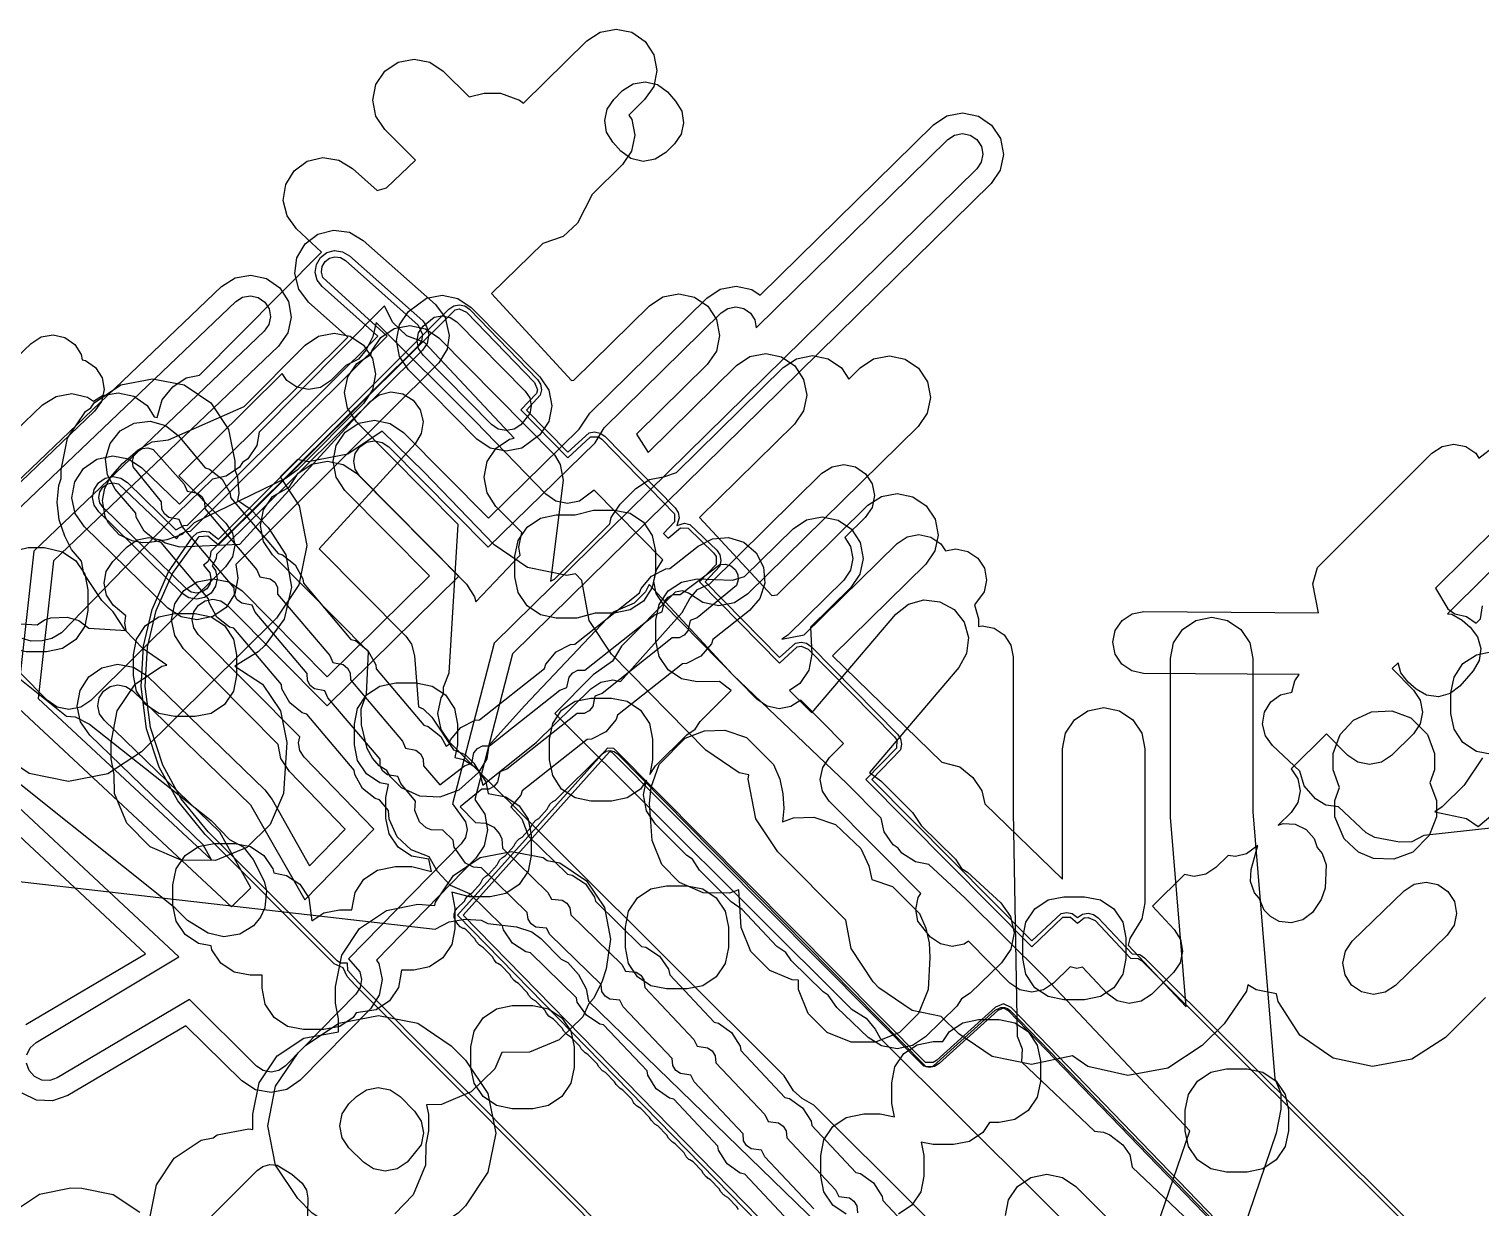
# Model space of a CAD drawing. Header units: metres. Extents: x -2677 to -840, y 169 to 1487.
# Drawn here: x -1809.8 to -1739.4, y 859.4 to 916.6 of the extents above; entities that cross this region are included whole.
import ezdxf

# ---------------------------------------------------------------- set-up
doc = ezdxf.new("R2010")
doc.units = ezdxf.units.M
doc.layers.add('AI_GREENING_EXCLUSIONS', color=1, linetype='Continuous')
doc.layers.add('AI_GREENING_LAWN', color=82, linetype='Continuous')

msp = doc.modelspace()

# ---------------------------------------------------------------- linework, layer by layer
at = {"layer": 'AI_GREENING_EXCLUSIONS'}
for points in [[(-1812.692, 894.989), (-1809.179, 898.343), (-1808.52, 898.761), (-1807.751, 898.895), (-1806.99, 898.725), (-1806.704, 898.525), (-1806.269, 898.801), (-1805.501, 898.935), (-1804.739, 898.765), (-1804.101, 898.317), (-1803.755, 897.773), (-1803.616, 897.742), (-1803.376, 898.594), (-1802.85, 899.22), (-1802.204, 899.655), (-1801.561, 899.786), (-1795.636, 905.752), (-1796.855, 906.88), (-1797.313, 907.511), (-1797.495, 908.27), (-1797.373, 909.041), (-1796.965, 909.706), (-1796.334, 910.165), (-1795.575, 910.347), (-1794.804, 910.224), (-1794.139, 909.816), (-1792.941, 908.753), (-1792.485, 908.87), (-1791.075, 910.217), (-1792.568, 911.711), (-1793.002, 912.36), (-1793.154, 913.125), (-1793.001, 913.89), (-1792.568, 914.539), (-1791.919, 914.973), (-1791.153, 915.125), (-1790.388, 914.972), (-1789.739, 914.538), (-1788.485, 913.284), (-1787.75, 913.467), (-1786.959, 913.467), (-1786.042, 913.126), (-1785.845, 912.98), (-1782.769, 916.006), (-1782.117, 916.434), (-1781.35, 916.58), (-1780.586, 916.422), (-1779.941, 915.983), (-1779.513, 915.331), (-1779.367, 914.564), (-1779.525, 913.8), (-1779.964, 913.155), (-1780.724, 912.407), (-1780.583, 912.191), (-1780.437, 911.424), (-1780.595, 910.66), (-1781.034, 910.015), (-1782.517, 908.556), (-1783.225, 907.165), (-1783.924, 906.517), (-1784.899, 906.176), (-1787.394, 903.752), (-1783.52, 899.526), (-1783.406, 899.542), (-1779.729, 903.159), (-1779.076, 903.587), (-1778.31, 903.733), (-1777.546, 903.575), (-1776.9, 903.136), (-1776.472, 902.484), (-1776.326, 901.717), (-1776.485, 900.953), (-1776.924, 900.308), (-1780.355, 896.932), (-1779.798, 896.037), (-1775.506, 900.26), (-1774.854, 900.688), (-1774.087, 900.834), (-1773.323, 900.675), (-1772.678, 900.236), (-1772.249, 899.584), (-1772.103, 898.818), (-1772.262, 898.053), (-1772.701, 897.408), (-1777.3, 892.884), (-1773.789, 889.104), (-1773.541, 889.136), (-1769.13, 893.475), (-1768.477, 893.903), (-1767.711, 894.049), (-1766.947, 893.891), (-1766.301, 893.452), (-1765.873, 892.799), (-1765.727, 892.033), (-1765.886, 891.269), (-1766.325, 890.624), (-1770.856, 886.166), (-1765.552, 881.018), (-1764.672, 880.788), (-1764.039, 880.269), (-1763.597, 879.628), (-1763.459, 878.987), (-1759.693, 875.332), (-1759.693, 881.66), (-1759.541, 882.426), (-1759.108, 883.074), (-1758.459, 883.508), (-1757.693, 883.66), (-1756.928, 883.508), (-1756.279, 883.074), (-1755.846, 882.426), (-1755.693, 881.66), (-1755.693, 874.184), (-1755.846, 873.418), (-1756.43, 872.456), (-1756.513, 872.141), (-1753.693, 869.152), (-1754.447, 878.352), (-1754.454, 886.042), (-1754.302, 886.807), (-1753.868, 887.456), (-1753.219, 887.889), (-1752.454, 888.042), (-1751.689, 887.889), (-1751.04, 887.456), (-1750.606, 886.807), (-1750.454, 886.042), (-1750.454, 878.597), (-1749.392, 865.646), (-1749.099, 864.954), (-1749.093, 864.173), (-1749.329, 863.02), (-1751.974, 855.215)], [(-1811.941, 893.165), (-1800.493, 904.092), (-1799.834, 904.51), (-1799.065, 904.645), (-1798.304, 904.475), (-1797.665, 904.026), (-1797.247, 903.368), (-1797.112, 902.599), (-1797.282, 901.837), (-1797.731, 901.199), (-1808.651, 890.776), (-1809.38, 884.111), (-1800.974, 876.273), (-1801.38, 876.996), (-1806.889, 882.326), (-1807.333, 882.968), (-1807.498, 883.73), (-1807.358, 884.498), (-1806.935, 885.154), (-1806.294, 885.598), (-1805.531, 885.763), (-1804.763, 885.623), (-1804.107, 885.201), (-1798.39, 879.668), (-1798.037, 879.211), (-1796.226, 875.992), (-1794.491, 877.767), (-1797.197, 880.56), (-1797.613, 881.199), (-1797.742, 881.872), (-1802.334, 886.507), (-1802.764, 887.158), (-1802.913, 887.924), (-1802.757, 888.689), (-1802.321, 889.336), (-1801.67, 889.766), (-1800.904, 889.915), (-1800.139, 889.759), (-1799.492, 889.322), (-1795.362, 885.153), (-1790.394, 890.051), (-1794.502, 894.198), (-1794.932, 894.848), (-1795.081, 895.614), (-1794.925, 896.379), (-1794.488, 897.026), (-1793.837, 897.456), (-1793.071, 897.605), (-1792.307, 897.449), (-1791.66, 897.012), (-1787.546, 892.859), (-1783.148, 897.174), (-1782.621, 897.946), (-1776.949, 903.526), (-1776.297, 903.954), (-1775.53, 904.1), (-1774.766, 903.941), (-1774.364, 903.668), (-1765.957, 911.938), (-1765.305, 912.366), (-1764.538, 912.512), (-1763.774, 912.354), (-1763.129, 911.915), (-1762.701, 911.263), (-1762.555, 910.496), (-1762.713, 909.732), (-1763.152, 909.087), (-1786.371, 886.266), (-1788.2, 879.206), (-1787.721, 878.493), (-1787.581, 877.725), (-1787.745, 876.962), (-1788.15, 876.359), (-1792.98, 871.415), (-1792.859, 871.239), (-1792.699, 870.475), (-1792.843, 869.708), (-1793.27, 869.055), (-1796.672, 865.581), (-1797.316, 865.141), (-1798.08, 864.981), (-1798.847, 865.125), (-1799.5, 865.551), (-1802.228, 868.224), (-1807.951, 864.839), (-1808.687, 864.58), (-1809.466, 864.623), (-1810.17, 864.96)], [(-1810.305, 883.607), (-1800.004, 874.002), (-1799.066, 874.922), (-1800.58, 877.613), (-1806.194, 883.045), (-1806.416, 883.365), (-1806.498, 883.747), (-1806.428, 884.131), (-1806.217, 884.459), (-1805.896, 884.681), (-1805.515, 884.763), (-1805.131, 884.693), (-1804.803, 884.482), (-1799.085, 878.949), (-1796.443, 874.338), (-1793.096, 877.764), (-1796.478, 881.256), (-1796.69, 881.583), (-1796.76, 881.958), (-1796.701, 882.242), (-1801.624, 887.211), (-1801.839, 887.537), (-1801.913, 887.92), (-1801.835, 888.302), (-1801.617, 888.625), (-1801.291, 888.841), (-1800.908, 888.915), (-1800.526, 888.837), (-1800.203, 888.619), (-1795.37, 883.74), (-1788.978, 890.042), (-1793.791, 894.901), (-1794.007, 895.227), (-1794.081, 895.61), (-1794.003, 895.992), (-1793.785, 896.315), (-1793.459, 896.531), (-1793.076, 896.605), (-1792.694, 896.527), (-1792.37, 896.309), (-1787.554, 891.447), (-1782.372, 896.51), (-1781.92, 897.233), (-1776.248, 902.813), (-1775.922, 903.027), (-1775.539, 903.1), (-1775.157, 903.021), (-1774.834, 902.801), (-1774.62, 902.475), (-1774.548, 902.084), (-1765.256, 911.225), (-1764.93, 911.439), (-1764.546, 911.512), (-1764.164, 911.433), (-1763.842, 911.214), (-1763.628, 910.888), (-1763.555, 910.504), (-1763.634, 910.122), (-1763.853, 909.8), (-1787.27, 886.784), (-1789.289, 878.991), (-1788.651, 878.125), (-1788.581, 877.741), (-1788.663, 877.359), (-1788.865, 877.058), (-1794.324, 871.47), (-1793.779, 870.847), (-1793.699, 870.465), (-1793.771, 870.081), (-1793.984, 869.755), (-1797.386, 866.281), (-1797.708, 866.061), (-1798.09, 865.981), (-1798.474, 866.053), (-1798.8, 866.266), (-1802.044, 869.495), (-1808.46, 865.699), (-1808.828, 865.57), (-1809.218, 865.591), (-1809.569, 865.76), (-1809.83, 866.051), (-1809.959, 866.419)], [(-1737.247, 891.946), (-1741.012, 888.214), (-1740.804, 888.188), (-1740.297, 887.897), (-1739.914, 887.562), (-1739.557, 887.099), (-1739.403, 886.534), (-1739.478, 885.953), (-1739.769, 885.446), (-1740.42, 884.701), (-1740.883, 884.344), (-1741.448, 884.19), (-1742.028, 884.265), (-1742.536, 884.556), (-1742.919, 884.891), (-1743.276, 885.354), (-1743.408, 885.839), (-1743.693, 885.557), (-1742.655, 884.51), (-1742.332, 884.022), (-1742.221, 883.447), (-1742.337, 882.874), (-1742.665, 882.389), (-1743.73, 881.333), (-1744.218, 881.01), (-1744.793, 880.898), (-1745.366, 881.015), (-1745.851, 881.342), (-1746.889, 882.389), (-1748.6, 880.693), (-1748.276, 880.205), (-1748.164, 879.631), (-1748.28, 879.059), (-1748.605, 878.573), (-1749.225, 877.956), (-1748.983, 878.039), (-1748.399, 878.002), (-1747.873, 877.745), (-1747.486, 877.306), (-1747.336, 876.868), (-1747.087, 876.585), (-1746.898, 876.028), (-1746.941, 874.9), (-1747.146, 874.352), (-1747.562, 873.72), (-1748.026, 873.364), (-1748.591, 873.212), (-1749.172, 873.287), (-1749.607, 873.521), (-1749.909, 873.834), (-1750.153, 874.419), (-1750.377, 874.672), (-1750.567, 875.226), (-1750.531, 875.811), (-1750.218, 876.966), (-1750.766, 876.563), (-1751.304, 876.438), (-1751.655, 876.489), (-1752.245, 875.904), (-1752.733, 875.581), (-1753.308, 875.469), (-1753.774, 875.564), (-1755.329, 874.022), (-1754.275, 872.895), (-1753.969, 872.408), (-1753.87, 871.842), (-1753.99, 871.28), (-1754.313, 870.805), (-1755.379, 869.748), (-1755.877, 869.421), (-1756.463, 869.314), (-1757.045, 869.443), (-1757.53, 869.788), (-1758.724, 871.063), (-1758.993, 871.011), (-1759.326, 871.079), (-1760.124, 870.289), (-1760.612, 869.966), (-1761.186, 869.854), (-1761.759, 869.97), (-1762.244, 870.297), (-1764.257, 872.323), (-1764.468, 872.185), (-1765.043, 872.075), (-1765.616, 872.193), (-1766.1, 872.522), (-1766.702, 873.296), (-1766.812, 873.871), (-1766.694, 874.444), (-1766.56, 874.641), (-1771.011, 879.119), (-1771.329, 879.602), (-1771.441, 880.176), (-1771.322, 880.757), (-1770.999, 881.235), (-1770.31, 881.913), (-1772.392, 884.029), (-1772.869, 883.716), (-1773.444, 883.606), (-1774.017, 883.725), (-1774.501, 884.054), (-1779.084, 888.713), (-1779.406, 889.203), (-1779.515, 889.778), (-1779.396, 890.351), (-1779.075, 890.823), (-1782.414, 894.217), (-1783.13, 893.673), (-1783.705, 893.564), (-1784.278, 893.683), (-1784.762, 894.012), (-1788.166, 897.539), (-1792.988, 902.336), (-1793.152, 901.663), (-1793.48, 901.021), (-1793.843, 900.561), (-1794.457, 900.264), (-1795.208, 899.52), (-1795.696, 899.198), (-1796.271, 899.086), (-1796.844, 899.203), (-1797.329, 899.531), (-1797.556, 899.874), (-1802.566, 894.912), (-1800.283, 892.608), (-1799.96, 892.119), (-1799.849, 891.545), (-1799.966, 890.971), (-1800.293, 890.486), (-1806.838, 884.004), (-1807.326, 883.681), (-1807.9, 883.57), (-1808.474, 883.687), (-1808.959, 884.014), (-1834.779, 910.151)], [(-1811.25, 892.442), (-1799.802, 903.369), (-1799.473, 903.578), (-1799.088, 903.645), (-1798.708, 903.56), (-1798.388, 903.336), (-1798.179, 903.006), (-1798.112, 902.622), (-1798.197, 902.241), (-1798.421, 901.922), (-1809.605, 891.247), (-1810.419, 883.803)], [(-1755.301, 857.885), (-1753.515, 863.136), (-1760.543, 870.583), (-1764.416, 874.411), (-1766.182, 876.055), (-1766.83, 876.173), (-1767.486, 876.595), (-1767.66, 876.847), (-1767.902, 877.001), (-1768.347, 877.642), (-1768.491, 878.296), (-1770.157, 879.982), (-1775.688, 885.257), (-1779.738, 889.631), (-1779.928, 889.274), (-1780.468, 888.734), (-1781.487, 888.297), (-1785.793, 883.745), (-1787.517, 881.821), (-1787.622, 881.174), (-1788.032, 880.511), (-1788.976, 879.66), (-1789.893, 879.319), (-1790.879, 879.358), (-1791.76, 879.767), (-1792.3, 880.307), (-1792.465, 880.603), (-1792.847, 880.844), (-1793.174, 881.203), (-1793.424, 881.682), (-1793.7, 882.826), (-1793.721, 883.606), (-1793.453, 884.309), (-1793.356, 886.36), (-1798.025, 891.073), (-1798.455, 891.724), (-1798.604, 892.49), (-1798.448, 893.254), (-1798.012, 893.901), (-1797.211, 894.361), (-1796.768, 895.04), (-1796.117, 895.47), (-1795.351, 895.619), (-1794.586, 895.463), (-1793.94, 895.027), (-1788.608, 889.644), (-1788.213, 889.029), (-1788.162, 888.792), (-1786.004, 891.051), (-1786.074, 891.442), (-1785.917, 892.152), (-1787.178, 893.425), (-1787.608, 894.076), (-1787.757, 894.842), (-1787.601, 895.607), (-1787.165, 896.253), (-1786.514, 896.684), (-1786.289, 896.727), (-1790.646, 901.376), (-1791.503, 901.705), (-1792.202, 902.353), (-1792.578, 903.155), (-1798.661, 897.029), (-1798.786, 896.383), (-1799.216, 895.731), (-1799.469, 895.56), (-1799.626, 895.321), (-1800.272, 894.882), (-1800.928, 894.746), (-1802.633, 893.1), (-1808.254, 887.291), (-1808.722, 887.021), (-1809.19, 886.893), (-1809.731, 886.889), (-1810.169, 887.012)], [(-1736.484, 812.463), (-1794.008, 870.197), (-1794.401, 870.61), (-1794.595, 871.044), (-1795.028, 871.237), (-1795.417, 871.611), (-1795.417, 871.611), (-1801.285, 877.5), (-1802.619, 879.136), (-1803.51, 880.771), (-1804.126, 882.635), (-1804.396, 884.693), (-1804.285, 886.638), (-1803.86, 888.422), (-1803.059, 890.245), (-1801.899, 891.929), (-1801.675, 892.135), (-1801.386, 892.226), (-1801.085, 892.186), (-1800.641, 891.834), (-1789.456, 902.997), (-1789.226, 903.15), (-1788.956, 903.201), (-1788.686, 903.145), (-1788.458, 902.988), (-1785.164, 899.578), (-1785.016, 899.348), (-1784.967, 899.079), (-1785.025, 898.812), (-1785.693, 898.095), (-1783.685, 896.053), (-1782.66, 896.987), (-1782.391, 897.038), (-1782.124, 896.983), (-1781.898, 896.829), (-1778.483, 893.358), (-1778.333, 893.13), (-1778.282, 892.862), (-1778.404, 892.496), (-1778.029, 892.609), (-1777.768, 892.551), (-1776.461, 891.294), (-1776.311, 891.065), (-1776.26, 890.797), (-1776.316, 890.53), (-1777.025, 889.757), (-1773.424, 886.096), (-1772.642, 886.791), (-1772.374, 886.842), (-1772.106, 886.786), (-1771.88, 886.632), (-1767.699, 882.377), (-1767.549, 882.149), (-1767.498, 881.881), (-1767.553, 881.613), (-1768.949, 880.166), (-1761.176, 872.343), (-1759.757, 873.675), (-1759.488, 873.727), (-1759.22, 873.672), (-1758.962, 873.486), (-1758.714, 873.643), (-1758.446, 873.686), (-1758.181, 873.624), (-1757.96, 873.465), (-1756.318, 871.712), (-1755.946, 871.68), (-1755.72, 871.529), (-1738.758, 854.639)], [(-1736.342, 812.603), (-1793.866, 870.339), (-1794.368, 870.912), (-1794.375, 871.263), (-1794.725, 871.27), (-1794.887, 871.378), (-1801.143, 877.641), (-1801.143, 877.641), (-1802.443, 879.232), (-1803.334, 880.867), (-1803.936, 882.697), (-1804.197, 884.682), (-1804.09, 886.592), (-1803.665, 888.376), (-1802.876, 890.164), (-1801.575, 891.961), (-1801.153, 891.998), (-1800.642, 891.552), (-1789.151, 902.964), (-1788.957, 903.001), (-1788.602, 902.849), (-1785.307, 899.439), (-1785.167, 899.083), (-1785.209, 898.892), (-1785.978, 898.099), (-1783.687, 895.771), (-1782.585, 896.802), (-1782.202, 896.799), (-1782.041, 896.689), (-1778.519, 893.055), (-1778.522, 892.673), (-1779.044, 892.104), (-1778.82, 891.878), (-1778.223, 892.377), (-1777.848, 892.368), (-1776.604, 891.154), (-1776.497, 890.99), (-1776.5, 890.608), (-1777.308, 889.76), (-1773.426, 885.813), (-1772.567, 886.605), (-1772.375, 886.642), (-1772.023, 886.492), (-1767.841, 882.237), (-1767.734, 882.074), (-1767.738, 881.691), (-1769.233, 880.167), (-1761.177, 872.061), (-1759.681, 873.49), (-1759.298, 873.488), (-1758.968, 873.207), (-1758.645, 873.455), (-1758.453, 873.486), (-1758.106, 873.328), (-1756.391, 871.498), (-1756.023, 871.495), (-1755.861, 871.388), (-1738.9, 854.498)], [(-1815.175, 896.134), (-1809.73, 901.331), (-1809.236, 901.645), (-1808.66, 901.745), (-1808.089, 901.618), (-1807.61, 901.281), (-1807.296, 900.787), (-1807.252, 900.533), (-1807.084, 900.496), (-1806.605, 900.159), (-1806.291, 899.665), (-1806.19, 899.088), (-1806.318, 898.517), (-1806.654, 898.038), (-1811.423, 893.487)], [(-1736.761, 829.487), (-1771.756, 864.367), (-1772.319, 864.704), (-1772.739, 865.064), (-1773.191, 865.798), (-1789.405, 881.958), (-1789.839, 882.606), (-1789.993, 883.371), (-1789.843, 884.134), (-1789.725, 884.312), (-1789.729, 884.654), (-1789.451, 885.352), (-1789.451, 885.352), (-1789.007, 892.542), (-1793.946, 897.529), (-1794.376, 898.18), (-1794.525, 898.946), (-1794.369, 899.71), (-1793.932, 900.357), (-1793.243, 900.795), (-1793.207, 900.969), (-1792.771, 901.616), (-1792.12, 902.046), (-1791.354, 902.195), (-1790.589, 902.039), (-1789.942, 901.602), (-1784.338, 895.923), (-1784.069, 895.456), (-1783.92, 894.69), (-1784.531, 889.796), (-1784.338, 889.886), (-1781.656, 892.583), (-1781.593, 892.886), (-1781.156, 893.532), (-1780.385, 894.293), (-1779.732, 894.721), (-1778.978, 894.865), (-1778.418, 895.071), (-1773.244, 900.161), (-1772.591, 900.589), (-1771.825, 900.735), (-1771.061, 900.577), (-1770.415, 900.138), (-1770.061, 899.598), (-1769.505, 900.145), (-1768.853, 900.574), (-1768.086, 900.72), (-1767.322, 900.561), (-1766.677, 900.122), (-1766.248, 899.47), (-1766.102, 898.703), (-1766.261, 897.939), (-1766.7, 897.294), (-1774.952, 889.175), (-1775.605, 888.747), (-1776.371, 888.601), (-1777.135, 888.76), (-1777.837, 889.221), (-1778.122, 889.323), (-1778.478, 889.255), (-1781.079, 886.64), (-1781.526, 885.91), (-1782.455, 885.256), (-1784.318, 883.382), (-1769.94, 869.052), (-1769.211, 868.603), (-1768.774, 868.068), (-1768.543, 867.631), (-1733.511, 832.742)], [(-1812.622, 887.87), (-1809.443, 887.672), (-1809.079, 887.914), (-1808.766, 888.017), (-1807.974, 888.043), (-1807.408, 887.893), (-1806.929, 887.516), (-1805.126, 887.404), (-1805.183, 887.75), (-1805.137, 888.12), (-1805.744, 888.637), (-1806.072, 889.119), (-1806.192, 889.693), (-1806.083, 890.268), (-1805.762, 890.757), (-1805.068, 891.464), (-1804.585, 891.793), (-1804.013, 891.912), (-1803.438, 891.803), (-1803.222, 891.662), (-1802.534, 891.459), (-1799.604, 891.597), (-1793.321, 898.486), (-1792.85, 898.833), (-1792.282, 898.974), (-1791.703, 898.886), (-1791.202, 898.584), (-1790.855, 898.112), (-1790.715, 897.544), (-1790.802, 896.966), (-1791.105, 896.464), (-1795.758, 891.363), (-1791.555, 887.12), (-1791.283, 886.742), (-1791.125, 886.178), (-1790.938, 883.702), (-1790.707, 883.606), (-1790.294, 883.191), (-1789.239, 881.608), (-1788.664, 881.383), (-1788.251, 880.968), (-1787.969, 880.516), (-1787.817, 879.9), (-1785.21, 881.978), (-1782.575, 884.571), (-1782.086, 884.892), (-1781.511, 885.001), (-1781.141, 884.925), (-1778.145, 888.279), (-1777.773, 888.95), (-1777.395, 889.396), (-1776.808, 889.669), (-1771.363, 895.027), (-1770.874, 895.348), (-1770.299, 895.458), (-1769.726, 895.339), (-1769.242, 895.01), (-1768.921, 894.521), (-1768.812, 893.946), (-1768.93, 893.373), (-1769.26, 892.889), (-1770.255, 891.91), (-1769.97, 891.475), (-1769.86, 890.9), (-1769.979, 890.327), (-1770.308, 889.843), (-1773.022, 887.174), (-1773.315, 886.98), (-1772.222, 887.196), (-1767.72, 891.625), (-1767.23, 891.946), (-1766.656, 892.056), (-1766.082, 891.937), (-1765.599, 891.608), (-1765.372, 891.262), (-1764.86, 891.36), (-1764.287, 891.241), (-1763.803, 890.912), (-1763.482, 890.422), (-1763.372, 889.847), (-1763.491, 889.274), (-1763.958, 888.655), (-1763.765, 887.963), (-1763.765, 887.588), (-1763.585, 887.624), (-1763.011, 887.51), (-1762.524, 887.185), (-1762.199, 886.698), (-1762.085, 886.124), (-1762.085, 878.611), (-1761.89, 867.724), (-1761.64, 867.107), (-1761.685, 866.474), (-1758.132, 863.105), (-1757.698, 863.057), (-1757.392, 862.935), (-1756.767, 862.447), (-1756.429, 861.969), (-1756.304, 861.373), (-1751.616, 856.912)], [(-1772.969, 858.744), (-1775.104, 861.024), (-1775.324, 861.075), (-1775.96, 861.527), (-1776.375, 862.188), (-1776.409, 862.388), (-1778.544, 864.669), (-1778.764, 864.719), (-1779.4, 865.171), (-1779.815, 865.832), (-1779.849, 866.032), (-1781.962, 868.277), (-1782.135, 868.309), (-1782.789, 868.735), (-1783.231, 869.378), (-1783.273, 869.577), (-1785.5, 871.768), (-1785.722, 871.809), (-1786.376, 872.234), (-1786.818, 872.878), (-1786.86, 873.076), (-1788.448, 874.626), (-1789.38, 875.034), (-1790.01, 875.707), (-1790.414, 876.424), (-1791.295, 876.758), (-1791.968, 877.388), (-1792.36, 878.244), (-1792.393, 878.666), (-1792.822, 879.189), (-1792.822, 879.189), (-1793.038, 879.251), (-1793.65, 879.735), (-1794.029, 880.417), (-1794.053, 880.619), (-1796.356, 883.349), (-1796.572, 883.41), (-1797.184, 883.895), (-1797.563, 884.577), (-1797.587, 884.779), (-1799.89, 887.508), (-1800.106, 887.57), (-1800.718, 888.055), (-1801.097, 888.737), (-1801.121, 888.938), (-1803.424, 891.668), (-1803.64, 891.73), (-1804.252, 892.215), (-1804.631, 892.896), (-1804.655, 893.098), (-1805.645, 894.264), (-1806.025, 894.946), (-1806.114, 895.721), (-1805.901, 896.472), (-1805.416, 897.083), (-1804.734, 897.463), (-1803.959, 897.552), (-1803.208, 897.339), (-1802.597, 896.854), (-1801.284, 895.29), (-1801.068, 895.228), (-1800.456, 894.744), (-1800.077, 894.062), (-1800.053, 893.86), (-1797.75, 891.13), (-1797.534, 891.069), (-1796.922, 890.584), (-1796.543, 889.902), (-1796.519, 889.7), (-1794.216, 886.971), (-1794, 886.909), (-1793.388, 886.424), (-1793.009, 885.742), (-1792.985, 885.541), (-1790.682, 882.811), (-1790.466, 882.749), (-1789.854, 882.264), (-1789.589, 881.788), (-1789.449, 881.884), (-1789.381, 882.098), (-1788.876, 882.694), (-1788.182, 883.051), (-1787.98, 883.067), (-1784.829, 885.554), (-1784.76, 885.769), (-1784.255, 886.364), (-1783.561, 886.721), (-1783.359, 886.738), (-1780.208, 889.225), (-1780.139, 889.44), (-1779.634, 890.035), (-1778.94, 890.392), (-1778.738, 890.408), (-1777.367, 891.498), (-1776.673, 891.855), (-1775.895, 891.919), (-1775.152, 891.68), (-1774.557, 891.176), (-1774.2, 890.482), (-1774.136, 889.704), (-1774.374, 888.961), (-1774.879, 888.366), (-1776.658, 886.968), (-1776.727, 886.753), (-1777.232, 886.158), (-1777.926, 885.801), (-1778.128, 885.785), (-1781.279, 883.297), (-1781.348, 883.083), (-1781.852, 882.487), (-1782.546, 882.131), (-1782.749, 882.114), (-1785.9, 879.627), (-1785.969, 879.412), (-1786.45, 878.844), (-1785.92, 878.271), (-1785.594, 877.43), (-1783.709, 875.573), (-1783.487, 875.532), (-1782.833, 875.107), (-1782.392, 874.463), (-1782.35, 874.265), (-1780.122, 872.074), (-1779.9, 872.033), (-1779.246, 871.607), (-1778.805, 870.964), (-1778.747, 870.692), (-1776.598, 868.397), (-1776.378, 868.347), (-1775.742, 867.895), (-1775.328, 867.234), (-1775.294, 867.034), (-1773.158, 864.753), (-1772.938, 864.703), (-1772.302, 864.251), (-1771.887, 863.59), (-1771.854, 863.39), (-1769.718, 861.109), (-1769.498, 861.059), (-1768.862, 860.607), (-1768.447, 859.946), (-1768.414, 859.746), (-1766.278, 857.465)], [(-1739.163, 869.591), (-1741.103, 867.664), (-1742.74, 866.603), (-1744.659, 866.249), (-1746.567, 866.657), (-1748.173, 867.764), (-1749.234, 869.401), (-1749.304, 869.781), (-1750.293, 869.972), (-1750.707, 870.21), (-1750.772, 869.904), (-1751.849, 868.319), (-1752.915, 867.262), (-1754.575, 866.172), (-1756.528, 865.814), (-1758.467, 866.245), (-1759.212, 866.775), (-1761.199, 866.354), (-1763.109, 866.741), (-1764.727, 867.83), (-1765.57, 868.678), (-1766.98, 868.97), (-1768.594, 870.066), (-1768.875, 870.351), (-1769.946, 871.982), (-1770.206, 873.344), (-1773.506, 876.665), (-1774.567, 878.273), (-1774.941, 880.187), (-1774.902, 880.403), (-1775.383, 880.503), (-1776.996, 881.6), (-1781.58, 886.259), (-1782.65, 887.89), (-1783.01, 889.832), (-1783.316, 890.143), (-1783.734, 890.064), (-1785.644, 890.46), (-1787.257, 891.557), (-1790.653, 895.076), (-1792.703, 897.075), (-1794.372, 895.958), (-1796.287, 895.586), (-1796.805, 895.692), (-1797.652, 894.852), (-1796.721, 893.443), (-1796.349, 891.528), (-1796.739, 889.617), (-1797.83, 888), (-1804.374, 881.517), (-1806.002, 880.441), (-1807.917, 880.07), (-1809.828, 880.459), (-1811.445, 881.551)], [(-1771.749, 859.346), (-1774.125, 861.863), (-1774.287, 862.193), (-1774.792, 862.261), (-1775.015, 862.419), (-1775.16, 862.651), (-1775.189, 862.99), (-1777.565, 865.507), (-1777.727, 865.837), (-1778.232, 865.905), (-1778.455, 866.063), (-1778.6, 866.295), (-1778.629, 866.634), (-1781.005, 869.151), (-1781.165, 869.469), (-1781.652, 869.516), (-1781.881, 869.665), (-1782.036, 869.89), (-1782.079, 870.229), (-1784.557, 872.646), (-1784.732, 872.969), (-1785.239, 873.016), (-1785.468, 873.165), (-1785.623, 873.39), (-1785.666, 873.728), (-1787.874, 875.883), (-1788.267, 875.916), (-1788.653, 876.112), (-1789.21, 876.89), (-1789.253, 877.228), (-1789.758, 877.72), (-1790.315, 877.73), (-1790.568, 877.836), (-1790.89, 878.115), (-1790.89, 878.115), (-1791.119, 878.664), (-1791.078, 879.125), (-1791.8, 879.975), (-1791.944, 880.313), (-1792.445, 880.407), (-1792.659, 880.577), (-1792.792, 880.816), (-1792.803, 881.156), (-1795.334, 884.135), (-1795.478, 884.473), (-1795.979, 884.567), (-1796.193, 884.737), (-1796.326, 884.975), (-1796.337, 885.316), (-1798.868, 888.295), (-1799.012, 888.633), (-1799.513, 888.727), (-1799.727, 888.897), (-1799.86, 889.135), (-1799.871, 889.476), (-1802.402, 892.454), (-1802.546, 892.792), (-1803.047, 892.887), (-1803.261, 893.056), (-1803.394, 893.295), (-1803.405, 893.636), (-1804.787, 895.344), (-1804.819, 895.616), (-1804.744, 895.878), (-1804.574, 896.092), (-1804.336, 896.225), (-1804.064, 896.257), (-1803.802, 896.182), (-1802.306, 894.504), (-1802.162, 894.166), (-1801.661, 894.072), (-1801.447, 893.902), (-1801.314, 893.663), (-1801.303, 893.323), (-1798.772, 890.344), (-1798.628, 890.006), (-1798.127, 889.912), (-1797.913, 889.742), (-1797.78, 889.504), (-1797.769, 889.163), (-1795.238, 886.184), (-1795.094, 885.846), (-1794.593, 885.752), (-1794.379, 885.582), (-1794.246, 885.344), (-1794.235, 885.003), (-1791.704, 882.025), (-1791.56, 881.687), (-1791.059, 881.592), (-1790.845, 881.423), (-1790.712, 881.184), (-1790.701, 880.843), (-1789.907, 879.909), (-1788.697, 880.837), (-1788.355, 880.97), (-1788.244, 881.467), (-1788.067, 881.676), (-1787.824, 881.801), (-1787.484, 881.801), (-1784.076, 884.507), (-1783.734, 884.641), (-1783.623, 885.138), (-1783.447, 885.346), (-1783.204, 885.471), (-1782.863, 885.472), (-1779.456, 888.178), (-1779.113, 888.311), (-1779.002, 888.809), (-1778.826, 889.017), (-1778.583, 889.142), (-1778.242, 889.142), (-1776.315, 890.605), (-1776.043, 890.627), (-1775.783, 890.544), (-1775.575, 890.367), (-1775.45, 890.124), (-1775.427, 889.852), (-1775.511, 889.592), (-1777.41, 888.015), (-1777.753, 887.882), (-1777.864, 887.384), (-1778.04, 887.176), (-1778.283, 887.051), (-1778.624, 887.051), (-1782.031, 884.344), (-1782.374, 884.211), (-1782.484, 883.714), (-1782.661, 883.505), (-1782.904, 883.381), (-1783.245, 883.38), (-1786.652, 880.674), (-1786.995, 880.541), (-1787.105, 880.043), (-1787.282, 879.835), (-1787.525, 879.71), (-1787.866, 879.71), (-1788.907, 878.846), (-1788.163, 878.083), (-1787.663, 878.062), (-1787.277, 877.866), (-1786.998, 877.544), (-1786.892, 877.291), (-1786.859, 876.848), (-1784.653, 874.695), (-1784.477, 874.372), (-1783.97, 874.325), (-1783.741, 874.176), (-1783.586, 873.951), (-1783.543, 873.613), (-1781.066, 871.196), (-1780.89, 870.872), (-1780.383, 870.825), (-1780.154, 870.676), (-1780, 870.451), (-1779.961, 870.085), (-1777.577, 867.559), (-1777.415, 867.229), (-1776.91, 867.161), (-1776.688, 867.003), (-1776.542, 866.771), (-1776.513, 866.432), (-1774.137, 863.915), (-1773.975, 863.585), (-1773.47, 863.517), (-1773.247, 863.359), (-1773.102, 863.127), (-1773.073, 862.788), (-1770.697, 860.271), (-1770.535, 859.941), (-1770.03, 859.873), (-1769.807, 859.715), (-1769.662, 859.483), (-1769.633, 859.144)], [(-1735.217, 878.209), (-1742.158, 877.456), (-1742.75, 877.151), (-1743.334, 877.131), (-1744.536, 877.357), (-1744.953, 877.594), (-1746.3, 878.841), (-1746.912, 878.926), (-1747.41, 879.233), (-1747.966, 879.872), (-1748.169, 880.577), (-1749.506, 881.82), (-1749.848, 882.295), (-1749.984, 882.864), (-1749.89, 883.442), (-1749.583, 883.94), (-1749.109, 884.283), (-1748.564, 884.412), (-1748.425, 884.965), (-1748.203, 885.263), (-1755.761, 885.32), (-1756.334, 885.438), (-1756.818, 885.767), (-1757.14, 886.256), (-1757.249, 886.831), (-1757.131, 887.404), (-1756.802, 887.888), (-1756.313, 888.21), (-1755.738, 888.319), (-1747.268, 888.256), (-1747.544, 889.659), (-1747.312, 890.455), (-1741.765, 896.007), (-1741.277, 896.33), (-1740.703, 896.441), (-1740.129, 896.325), (-1739.644, 895.997), (-1739.488, 895.762), (-1738.707, 896.376)], [(-1737.083, 893.922), (-1741.591, 889.453), (-1740.998, 888.456), (-1740.66, 888.206), (-1740.09, 888.088), (-1739.615, 887.765), (-1739.416, 887.968), (-1739.318, 888.596)], [(-1810.444, 885.181), (-1808.008, 883.24), (-1807.595, 883.207), (-1806.9, 882.852), (-1800.99, 878.18), (-1800.106, 877.265), (-1799.447, 876.903), (-1798.959, 876.294), (-1798.429, 875.243), (-1798.316, 874.768), (-1798.396, 873.94), (-1798.598, 873.498), (-1798.94, 873.08), (-1799.603, 872.669), (-1800.374, 872.544), (-1801.133, 872.723), (-1802.144, 873.326), (-1802.757, 873.941), (-1812.822, 881.961)], [(-1739.254, 845.574), (-1739.605, 845.726), (-1762.175, 869.105), (-1762.552, 869.284), (-1762.94, 869.131), (-1765.808, 866.538), (-1765.97, 866.44), (-1766.343, 866.451), (-1781.459, 881.676), (-1781.768, 881.694), (-1789.044, 873.593), (-1770.246, 854.371), (-1750.622, 835.102), (-1750.056, 835.606), (-1749.676, 835.604), (-1746.833, 832.825), (-1746.686, 832.455), (-1746.734, 832.257), (-1747.145, 831.842), (-1731.379, 815.986)], [(-1739.258, 845.374), (-1739.525, 845.432), (-1739.749, 845.588), (-1762.305, 868.952), (-1762.559, 869.081), (-1762.821, 868.97), (-1765.673, 866.39), (-1765.901, 866.252), (-1766.163, 866.209), (-1766.423, 866.267), (-1781.54, 881.489), (-1781.666, 881.508), (-1788.77, 873.598), (-1770.104, 854.512), (-1750.623, 835.382), (-1750.131, 835.791), (-1749.865, 835.842), (-1749.599, 835.789), (-1746.692, 832.967), (-1746.535, 832.729), (-1746.486, 832.449), (-1746.553, 832.172), (-1746.853, 831.832), (-1731.377, 816.268)], [(-1739.313, 881.219), (-1740.201, 879.903), (-1741.266, 878.847), (-1741.621, 878.612), (-1740.094, 878.286), (-1739.523, 877.893), (-1738.623, 878.66)], [(-1809.938, 866.809), (-1809.769, 867.16), (-1809.478, 867.421), (-1802.56, 871.572), (-1811.566, 879.969)], [(-1809.987, 868.281), (-1804.181, 871.716), (-1811.558, 878.595)], [(-1820.9, 876.443), (-1790.123, 872.919), (-1789.444, 873.265), (-1788.678, 873.393), (-1787.899, 873.352), (-1787.569, 873.195), (-1786.183, 873.031), (-1785.441, 872.79), (-1784.998, 872.452), (-1784.017, 871.462), (-1783.693, 871.301), (-1783.181, 870.712), (-1782.808, 870.025), (-1782.686, 869.423), (-1767.029, 854.224)], [(-1820.9, 876.443), (-1790.123, 872.919), (-1789.444, 873.265), (-1788.678, 873.393), (-1787.899, 873.352), (-1787.569, 873.195), (-1786.183, 873.031), (-1785.441, 872.79), (-1784.998, 872.452), (-1784.017, 871.462), (-1783.693, 871.301), (-1783.181, 870.712), (-1782.808, 870.025), (-1782.686, 869.423), (-1767.029, 854.224)], [(-1803.954, 858.979), (-1803.65, 860.51), (-1802.782, 861.807), (-1801.485, 862.675), (-1800.902, 862.79), (-1800.697, 862.928), (-1799.166, 863.232), (-1798.971, 863.193), (-1798.971, 863.934), (-1798.667, 865.465), (-1797.799, 866.762), (-1796.502, 867.63), (-1794.814, 867.929), (-1794.814, 868.57), (-1794.963, 869.32), (-1794.963, 870.122), (-1794.659, 871.653), (-1793.791, 872.95), (-1792.494, 873.818), (-1790.963, 874.122), (-1790.143, 874.058), (-1790.112, 874.217), (-1789.244, 875.514), (-1787.947, 876.382), (-1786.416, 876.686), (-1784.885, 876.382), (-1784.686, 876.248), (-1784.083, 876.129), (-1782.786, 875.261), (-1781.918, 873.964), (-1781.614, 872.433), (-1781.835, 870.992), (-1782.047, 870.337), (-1782.44, 869.547), (-1782.689, 869.28), (-1782.961, 868.667), (-1784.105, 867.544), (-1785.55, 866.94), (-1786.891, 866.924), (-1787.235, 866.141), (-1788.379, 865.018), (-1789.824, 864.414), (-1790.542, 864.398), (-1790.449, 863.929), (-1790.449, 863.123), (-1790.58, 862.464), (-1790.596, 861.462), (-1791.2, 860.017), (-1792.091, 859.106)], [(-1770.185, 859.082), (-1770.834, 859.516), (-1771.268, 860.165), (-1771.42, 860.93), (-1771.42, 861.93), (-1771.268, 862.695), (-1770.834, 863.344), (-1770.185, 863.778), (-1769.322, 863.947), (-1768.53, 863.947), (-1767.845, 863.816), (-1767.973, 864.461), (-1767.973, 865.461), (-1767.821, 866.226), (-1767.387, 866.875), (-1766.738, 867.309), (-1765.973, 867.461), (-1765.5, 867.461), (-1765.5, 867.461), (-1765.179, 867.941), (-1764.53, 868.375), (-1763.765, 868.527), (-1762.765, 868.527), (-1762, 868.375), (-1761.351, 867.941), (-1760.917, 867.292), (-1760.765, 866.527), (-1760.765, 865.527), (-1760.917, 864.762), (-1761.351, 864.113), (-1762, 863.679), (-1762.765, 863.527), (-1763.238, 863.527), (-1763.559, 863.047), (-1764.208, 862.613), (-1764.973, 862.461), (-1765.973, 862.461), (-1766.548, 862.575), (-1766.42, 861.93), (-1766.42, 860.93), (-1766.572, 860.165), (-1767.006, 859.516), (-1767.655, 859.082)], [(-1809.267, 850.707), (-1798.765, 861.206), (-1798.48, 861.406), (-1798.144, 861.495), (-1797.797, 861.464), (-1797.073, 861.029), (-1796.576, 860.584), (-1796.367, 860.255), (-1796.3, 859.87), (-1796.432, 854.132)], [(-1762.455, 859.022), (-1762.303, 859.787), (-1761.869, 860.436), (-1761.22, 860.869), (-1760.455, 861.021), (-1759.689, 860.869), (-1759.041, 860.435), (-1755.878, 857.27)], [(-1810.627, 859.184), (-1809.33, 860.052), (-1807.799, 860.356), (-1807.277, 860.351), (-1805.746, 860.047), (-1804.449, 859.179)]]:
    msp.add_lwpolyline(points, dxfattribs=at)
for points in [[(-1781.778, 912.699), (-1781.457, 913.168), (-1781.031, 913.591), (-1780.526, 913.92), (-1779.933, 914.024), (-1779.347, 913.887), (-1778.861, 913.53), (-1778.459, 913.084), (-1778.165, 912.598), (-1778.073, 912.037), (-1778.196, 911.483), (-1778.517, 911.013), (-1778.944, 910.591), (-1779.448, 910.261), (-1780.041, 910.157), (-1780.628, 910.294), (-1781.113, 910.651), (-1781.515, 911.097), (-1781.809, 911.584), (-1781.901, 912.144), (-1781.778, 912.699)], [(-1804.353, 895.299), (-1802.536, 893.524), (-1794.361, 901.634), (-1796.276, 903.337), (-1796.746, 903.96), (-1796.943, 904.715), (-1796.836, 905.488), (-1796.441, 906.161), (-1795.819, 906.631), (-1795.064, 906.828), (-1794.291, 906.721), (-1793.618, 906.326), (-1790.112, 903.209), (-1789.641, 902.586), (-1789.441, 901.706), (-1789.551, 901.058), (-1789.946, 900.385), (-1799.798, 890.605), (-1799.706, 889.94), (-1799.849, 889.173), (-1800.275, 888.519), (-1800.919, 888.078), (-1801.683, 887.917), (-1802.45, 888.06), (-1803.104, 888.486), (-1807.148, 892.438), (-1807.589, 893.081), (-1807.75, 893.845), (-1807.607, 894.612), (-1807.181, 895.266), (-1806.537, 895.707), (-1805.773, 895.868), (-1805.006, 895.725), (-1804.353, 895.299)], [(-1806.449, 893.153), (-1806.67, 893.475), (-1806.75, 893.857), (-1806.678, 894.24), (-1806.465, 894.567), (-1806.144, 894.788), (-1805.762, 894.868), (-1805.378, 894.797), (-1805.051, 894.584), (-1802.702, 892.288), (-1802.326, 892.493), (-1802.142, 892.506), (-1792.901, 901.674), (-1795.611, 904.084), (-1795.846, 904.396), (-1795.945, 904.773), (-1795.891, 905.16), (-1795.694, 905.496), (-1795.383, 905.732), (-1795.005, 905.83), (-1794.619, 905.776), (-1794.282, 905.579), (-1790.731, 902.418), (-1790.541, 902.15), (-1790.442, 901.773), (-1790.518, 901.328), (-1790.736, 901.004), (-1800.733, 891.086), (-1800.748, 890.902), (-1800.943, 890.539), (-1800.787, 890.31), (-1800.706, 889.929), (-1800.778, 889.545), (-1800.991, 889.218), (-1801.313, 888.998), (-1801.694, 888.917), (-1802.078, 888.989), (-1802.405, 889.202), (-1806.449, 893.153)], [(-1802.195, 889.416), (-1806.239, 893.368), (-1806.394, 893.593), (-1806.45, 893.86), (-1806.4, 894.129), (-1806.251, 894.357), (-1806.026, 894.512), (-1805.758, 894.568), (-1805.49, 894.518), (-1802.684, 891.851), (-1802.491, 892.082), (-1802.247, 892.204), (-1802.003, 892.221), (-1792.463, 901.686), (-1795.576, 904.526), (-1795.645, 904.791), (-1795.608, 905.061), (-1795.47, 905.297), (-1795.252, 905.462), (-1794.988, 905.53), (-1794.717, 905.493), (-1794.481, 905.355), (-1790.944, 902.207), (-1790.742, 901.755), (-1790.795, 901.444), (-1790.948, 901.217), (-1801.017, 891.227), (-1801.036, 890.984), (-1801.16, 890.74), (-1801.367, 890.564), (-1801.062, 890.192), (-1801.006, 889.925), (-1801.056, 889.657), (-1801.205, 889.428), (-1801.431, 889.273), (-1801.698, 889.217), (-1801.966, 889.267), (-1802.195, 889.416)], [(-1791.851, 902.233), (-1791.414, 902.879), (-1790.55, 903.521), (-1789.784, 903.67), (-1789.02, 903.514), (-1788.373, 903.077), (-1785.044, 899.716), (-1784.613, 899.065), (-1784.465, 898.299), (-1784.62, 897.535), (-1785.057, 896.888), (-1785.921, 896.246), (-1786.687, 896.098), (-1787.452, 896.253), (-1788.099, 896.69), (-1791.428, 900.051), (-1791.858, 900.702), (-1792.007, 901.468), (-1791.851, 902.233)], [(-1790.929, 901.846), (-1790.711, 902.169), (-1790.172, 902.595), (-1789.789, 902.67), (-1789.407, 902.592), (-1789.083, 902.373), (-1785.754, 899.012), (-1785.539, 898.687), (-1785.465, 898.304), (-1785.542, 897.922), (-1785.974, 897.387), (-1786.299, 897.172), (-1786.682, 897.098), (-1787.065, 897.175), (-1787.388, 897.394), (-1790.717, 900.755), (-1790.933, 901.08), (-1791.007, 901.463), (-1790.929, 901.846)], [(-1803.057, 896.651), (-1799.392, 898.261), (-1796.434, 901.24), (-1795.787, 901.676), (-1795.022, 901.831), (-1794.256, 901.681), (-1793.606, 901.25), (-1793.17, 900.602), (-1793.015, 899.838), (-1793.165, 899.072), (-1793.596, 898.421), (-1796.821, 895.174), (-1797.364, 894.785), (-1801.815, 892.617), (-1802.406, 892.06), (-1803.14, 891.795), (-1803.969, 891.669), (-1804.327, 891.648), (-1804.831, 891.744), (-1805.455, 892.037), (-1805.981, 892.613), (-1806.138, 892.936), (-1806.268, 893.705), (-1806.159, 894.299), (-1805.879, 894.833), (-1805.303, 895.497), (-1804.541, 896.172), (-1803.864, 896.56), (-1803.057, 896.651)], [(-1806.671, 898.445), (-1805.373, 899.312), (-1803.842, 899.616), (-1802.312, 899.312), (-1801.014, 898.445), (-1800.147, 897.147), (-1799.842, 895.616), (-1799.842, 895.19), (-1799.721, 894.861), (-1799.648, 894.049), (-1799.712, 893.729), (-1799.104, 893.307), (-1798.226, 892.405), (-1797.366, 891.07), (-1797.094, 889.505), (-1797.451, 887.958), (-1798.383, 886.672), (-1798.722, 886.36), (-1799.842, 885.672), (-1798.503, 884.796), (-1797.635, 883.499), (-1797.331, 881.968), (-1797.478, 879.501), (-1798.125, 877.992), (-1799.269, 876.869), (-1800.791, 876.249), (-1802.452, 876.265), (-1803.961, 876.912), (-1805.084, 878.056), (-1805.688, 879.501), (-1805.704, 880.421), (-1805.853, 881.171), (-1805.853, 881.973), (-1805.549, 883.504), (-1804.681, 884.801), (-1803.384, 885.669), (-1803.147, 885.716), (-1804.297, 886.513), (-1805.175, 887.415), (-1805.748, 888.305), (-1806.303, 888.861), (-1807.169, 890.159), (-1807.289, 890.767), (-1807.769, 891.333), (-1808.097, 891.976), (-1808.374, 892.777), (-1808.464, 893.627), (-1808.389, 894.438), (-1808.269, 894.768), (-1808.269, 895.194), (-1807.964, 896.725), (-1807.097, 898.022), (-1806.837, 898.196), (-1806.671, 898.445)], [(-1779.592, 889.48), (-1780.025, 888.831), (-1780.674, 888.398), (-1781.439, 888.246), (-1782.363, 888.246), (-1783.256, 888.008), (-1784.256, 888.008), (-1785.022, 888.16), (-1785.671, 888.594), (-1786.104, 889.242), (-1786.256, 890.008), (-1786.256, 891.008), (-1786.104, 891.773), (-1785.671, 892.422), (-1785.022, 892.856), (-1784.256, 893.008), (-1783.333, 893.008), (-1782.439, 893.246), (-1781.439, 893.246), (-1780.674, 893.093), (-1780.025, 892.66), (-1779.592, 892.011), (-1779.439, 891.246), (-1779.439, 890.246), (-1779.592, 889.48)], [(-1780.022, 879.427), (-1779.879, 880.135), (-1780.163, 879.711), (-1780.812, 879.277), (-1781.577, 879.125), (-1782.577, 879.125), (-1783.342, 879.277), (-1783.991, 879.711), (-1784.425, 880.36), (-1784.577, 881.125), (-1784.577, 882.125), (-1784.425, 882.89), (-1783.991, 883.539), (-1783.342, 883.973), (-1782.577, 884.125), (-1781.577, 884.125), (-1780.812, 883.973), (-1780.163, 883.539), (-1779.729, 882.89), (-1779.577, 882.125), (-1779.577, 881.125), (-1779.718, 880.416), (-1779.431, 880.842), (-1777.925, 882.34), (-1777.512, 882.614), (-1777.267, 882.984), (-1775.764, 884.496), (-1776.327, 884.922), (-1777.415, 884.905), (-1778.18, 885.057), (-1778.829, 885.491), (-1779.263, 886.14), (-1779.415, 886.905), (-1779.415, 887.905), (-1779.263, 888.67), (-1778.829, 889.319), (-1778.18, 889.753), (-1777.415, 889.905), (-1775.7, 889.849), (-1775.119, 890.02), (-1772.763, 892.338), (-1772.111, 892.767), (-1771.344, 892.913), (-1770.58, 892.754), (-1769.935, 892.315), (-1769.506, 891.663), (-1769.36, 890.896), (-1769.519, 890.132), (-1769.958, 889.487), (-1771.915, 887.561), (-1771.853, 886.246), (-1772.005, 885.481), (-1772.438, 884.832), (-1772.941, 884.496), (-1771.845, 883.409), (-1767.774, 888.193), (-1767.162, 888.677), (-1766.411, 888.89), (-1765.636, 888.8), (-1764.954, 888.42), (-1764.47, 887.808), (-1764.257, 887.057), (-1764.347, 886.282), (-1764.728, 885.601), (-1769.056, 880.515), (-1768.502, 880.112), (-1766.966, 878.577), (-1766.549, 877.949), (-1764.876, 876.305), (-1764.585, 875.859), (-1764.306, 875.685), (-1762.684, 874.186), (-1762.213, 873.529), (-1762.041, 872.739), (-1762.196, 871.946), (-1762.651, 871.279), (-1764.169, 869.812), (-1764.587, 869.539), (-1764.824, 869.184), (-1766.331, 867.693), (-1766.968, 867.269), (-1767.717, 867.115), (-1768.47, 867.254), (-1769.115, 867.664), (-1770.647, 869.118), (-1771.062, 869.711), (-1771.31, 869.875), (-1772.843, 871.384), (-1773.109, 871.778), (-1773.547, 872.078), (-1775.226, 873.872), (-1775.77, 874.238), (-1777.298, 875.778), (-1777.647, 876.307), (-1777.911, 876.483), (-1779.436, 878.01), (-1779.87, 878.66), (-1780.022, 879.427)], [(-1807.564, 886.958), (-1808.213, 886.525), (-1808.978, 886.373), (-1809.978, 886.373), (-1810.743, 886.525), (-1811.392, 886.958), (-1811.826, 887.607), (-1811.978, 888.373), (-1811.978, 889.373), (-1811.826, 890.138), (-1811.392, 890.787), (-1810.743, 891.22), (-1809.874, 891.435), (-1809.082, 891.435), (-1808.213, 891.22), (-1807.564, 890.787), (-1807.13, 890.138), (-1806.978, 889.373), (-1806.978, 888.373), (-1807.13, 887.607), (-1807.564, 886.958)], [(-1800.35, 883.809), (-1800.999, 883.375), (-1801.764, 883.223), (-1802.764, 883.223), (-1803.529, 883.375), (-1804.178, 883.809), (-1804.612, 884.458), (-1804.764, 885.223), (-1804.764, 886.223), (-1804.612, 886.988), (-1804.178, 887.637), (-1803.529, 888.071), (-1802.764, 888.223), (-1801.764, 888.223), (-1800.999, 888.071), (-1800.35, 887.637), (-1799.916, 886.988), (-1799.764, 886.223), (-1799.764, 885.223), (-1799.916, 884.458), (-1800.35, 883.809)], [(-1736.433, 881.965), (-1737.082, 881.531), (-1737.847, 881.379), (-1738.847, 881.379), (-1739.612, 881.531), (-1740.261, 881.965), (-1740.695, 882.614), (-1740.847, 883.379), (-1740.847, 884.379), (-1740.695, 885.144), (-1740.261, 885.793), (-1739.612, 886.227), (-1738.847, 886.379), (-1737.847, 886.379), (-1737.082, 886.227), (-1736.433, 885.793), (-1735.999, 885.144), (-1735.847, 884.379), (-1735.847, 883.379), (-1735.999, 882.614), (-1736.433, 881.965)], [(-1801.612, 876.917), (-1800.847, 877.069), (-1799.847, 877.069), (-1799.082, 876.917), (-1798.433, 876.483), (-1797.999, 875.834), (-1797.962, 875.646), (-1797.342, 875.523), (-1796.693, 875.089), (-1796.259, 874.44), (-1796.107, 873.314), (-1795.526, 873.702), (-1794.761, 873.854), (-1794.166, 873.854), (-1794.014, 874.695), (-1793.58, 875.344), (-1792.931, 875.778), (-1792.054, 875.96), (-1791.262, 875.96), (-1790.307, 875.715), (-1790.428, 876.303), (-1791.278, 876.455), (-1791.927, 876.889), (-1792.361, 877.538), (-1792.513, 878.303), (-1792.513, 879.303), (-1792.388, 879.929), (-1792.807, 880.012), (-1793.456, 880.446), (-1793.89, 881.095), (-1794.042, 881.86), (-1794.042, 882.86), (-1793.89, 883.625), (-1793.456, 884.274), (-1792.807, 884.708), (-1792.042, 884.86), (-1791.042, 884.86), (-1790.277, 884.708), (-1789.628, 884.274), (-1789.194, 883.625), (-1789.042, 882.86), (-1789.042, 881.86), (-1789.167, 881.234), (-1788.748, 881.151), (-1788.099, 880.717), (-1787.665, 880.068), (-1787.55, 879.489), (-1786.7, 879.337), (-1786.051, 878.903), (-1785.617, 878.254), (-1785.465, 877.489), (-1785.465, 876.489), (-1785.617, 875.724), (-1786.051, 875.075), (-1786.7, 874.641), (-1787.465, 874.489), (-1788.465, 874.489), (-1789.324, 874.704), (-1789.166, 873.93), (-1789.166, 872.93), (-1789.318, 872.165), (-1789.752, 871.516), (-1790.401, 871.082), (-1791.166, 870.93), (-1791.761, 870.93), (-1791.913, 870.089), (-1792.347, 869.44), (-1792.996, 869.006), (-1793.96, 868.854), (-1794.109, 868.631), (-1794.758, 868.197), (-1795.523, 868.045), (-1796.523, 868.045), (-1797.288, 868.197), (-1797.937, 868.631), (-1798.371, 869.28), (-1798.523, 870.045), (-1798.523, 870.675), (-1799.107, 870.675), (-1799.872, 870.827), (-1800.521, 871.261), (-1800.955, 871.91), (-1800.992, 872.098), (-1801.612, 872.221), (-1802.261, 872.655), (-1802.695, 873.304), (-1802.847, 874.069), (-1802.847, 875.069), (-1802.695, 875.834), (-1802.261, 876.483), (-1801.612, 876.917)], [(-1742.793, 883.158), (-1741.987, 882.352), (-1741.646, 881.435), (-1741.646, 880.643), (-1741.867, 880.012), (-1741.553, 879.159), (-1741.553, 878.367), (-1741.894, 877.45), (-1742.7, 876.644), (-1743.617, 876.303), (-1744.603, 876.342), (-1745.326, 876.644), (-1746.025, 877.291), (-1746.473, 878.367), (-1746.473, 879.159), (-1746.252, 879.79), (-1746.566, 880.643), (-1746.566, 881.435), (-1746.225, 882.352), (-1745.578, 883.051), (-1744.696, 883.46), (-1743.71, 883.499), (-1742.793, 883.158)], [(-1779.123, 876.049), (-1779.593, 877.214), (-1779.721, 879.033), (-1779.641, 879.808), (-1779.253, 880.906), (-1777.993, 882.185), (-1777.062, 882.535), (-1776.068, 882.562), (-1775.018, 882.209), (-1773.708, 880.904), (-1773.409, 880.195), (-1773.254, 879.476), (-1773.214, 878.759), (-1773.277, 878.117), (-1772.744, 878.318), (-1771.749, 878.344), (-1770.7, 877.992), (-1769.475, 876.834), (-1769.09, 875.978), (-1768.947, 875.322), (-1767.932, 874.981), (-1766.622, 873.676), (-1766.322, 872.966), (-1766.167, 872.247), (-1766.128, 871.53), (-1766.205, 869.985), (-1766.675, 868.82), (-1767.597, 867.898), (-1768.762, 867.428), (-1769.95, 867.428), (-1771.115, 867.898), (-1772.037, 868.82), (-1772.507, 869.985), (-1772.507, 870.44), (-1772.799, 870.456), (-1773.883, 870.91), (-1774.805, 871.832), (-1775.275, 872.997), (-1775.402, 874.826), (-1775.849, 874.657), (-1777.118, 874.674), (-1778.268, 875.172), (-1779.123, 876.049)], [(-1777.135, 870.169), (-1777.9, 870.017), (-1778.9, 870.017), (-1779.665, 870.169), (-1780.314, 870.603), (-1780.748, 871.252), (-1780.9, 872.017), (-1780.9, 873.017), (-1780.748, 873.782), (-1780.314, 874.431), (-1779.665, 874.865), (-1778.9, 875.017), (-1777.9, 875.017), (-1777.135, 874.865), (-1776.486, 874.431), (-1776.052, 873.782), (-1775.9, 873.017), (-1775.9, 872.017), (-1776.052, 871.252), (-1776.486, 870.603), (-1777.135, 870.169)], [(-1741.027, 872.619), (-1743.543, 870.173), (-1744.034, 869.855), (-1744.609, 869.749), (-1745.182, 869.871), (-1745.664, 870.203), (-1745.982, 870.695), (-1746.088, 871.27), (-1745.966, 871.842), (-1745.634, 872.324), (-1743.118, 874.77), (-1742.627, 875.088), (-1742.052, 875.194), (-1741.479, 875.072), (-1740.997, 874.74), (-1740.679, 874.249), (-1740.573, 873.673), (-1740.695, 873.101), (-1741.027, 872.619)], [(-1757.205, 870.074), (-1757.854, 869.64), (-1758.619, 869.488), (-1759.619, 869.488), (-1760.384, 869.64), (-1761.033, 870.074), (-1761.467, 870.723), (-1761.619, 871.488), (-1761.619, 872.488), (-1761.467, 873.253), (-1761.033, 873.902), (-1760.384, 874.336), (-1759.619, 874.488), (-1758.619, 874.488), (-1757.854, 874.336), (-1757.205, 873.902), (-1756.771, 873.253), (-1756.619, 872.488), (-1756.619, 871.488), (-1756.771, 870.723), (-1757.205, 870.074)], [(-1797.87, 861.46), (-1798.249, 863.377), (-1797.866, 865.29), (-1796.78, 866.91), (-1796.419, 867.27), (-1794.796, 868.351), (-1792.882, 868.729), (-1790.969, 868.346), (-1789.348, 867.259), (-1788.65, 866.559), (-1787.569, 864.936), (-1787.191, 863.022), (-1787.572, 861.116), (-1788.655, 859.493), (-1789.017, 859.132), (-1790.64, 858.049), (-1792.554, 857.67), (-1794.467, 858.052), (-1796.088, 859.137), (-1796.789, 859.839), (-1797.87, 861.46)], [(-1783.976, 864.79), (-1784.625, 864.356), (-1785.39, 864.204), (-1786.39, 864.204), (-1787.155, 864.356), (-1787.804, 864.79), (-1788.238, 865.439), (-1788.39, 866.204), (-1788.39, 867.204), (-1788.238, 867.969), (-1787.804, 868.618), (-1787.155, 869.052), (-1786.39, 869.204), (-1785.39, 869.204), (-1784.625, 869.052), (-1783.976, 868.618), (-1783.542, 867.969), (-1783.39, 867.204), (-1783.39, 866.204), (-1783.542, 865.439), (-1783.976, 864.79)], [(-1749.968, 861.284), (-1750.733, 861.132), (-1751.733, 861.132), (-1752.498, 861.284), (-1753.147, 861.718), (-1753.581, 862.367), (-1753.733, 863.132), (-1753.733, 864.132), (-1753.581, 864.897), (-1753.147, 865.546), (-1752.498, 865.98), (-1751.733, 866.132), (-1750.733, 866.132), (-1749.968, 865.98), (-1749.319, 865.546), (-1748.885, 864.897), (-1748.733, 864.132), (-1748.733, 863.132), (-1748.885, 862.367), (-1749.319, 861.718), (-1749.968, 861.284)], [(-1794.634, 863.946), (-1794.308, 864.432), (-1793.948, 864.791), (-1793.461, 865.116), (-1792.887, 865.229), (-1792.313, 865.114), (-1791.827, 864.788), (-1791.129, 864.088), (-1790.805, 863.603), (-1790.691, 863.027), (-1790.805, 862.455), (-1791.49, 861.609), (-1791.976, 861.284), (-1792.551, 861.17), (-1793.125, 861.285), (-1793.611, 861.609), (-1794.31, 862.31), (-1794.635, 862.797), (-1794.749, 863.371), (-1794.634, 863.946)]]:
    msp.add_lwpolyline(points, close=True, dxfattribs=at)
at = {"layer": 'AI_GREENING_LAWN'}
msp.add_lwpolyline([(-1775.418, 859.31), (-1775.495, 859.45), (-1775.921, 859.888), (-1776.076, 859.983), (-1776.073, 859.989), (-1776.141, 860.025), (-1776.262, 860.171), (-1776.342, 860.316), (-1776.768, 860.753), (-1776.923, 860.849), (-1776.92, 860.855), (-1776.987, 860.891), (-1777.109, 861.037), (-1777.188, 861.182), (-1777.614, 861.619), (-1777.77, 861.715), (-1777.769, 861.717), (-1777.818, 861.742), (-1777.933, 861.859), (-1777.957, 861.909), (-1777.959, 861.908), (-1778.051, 862.066), (-1778.479, 862.501), (-1778.617, 862.581), (-1778.805, 862.773), (-1778.882, 862.914), (-1779.325, 863.367), (-1779.464, 863.448), (-1779.652, 863.639), (-1779.729, 863.78), (-1780.155, 864.217), (-1780.31, 864.313), (-1780.309, 864.315), (-1780.359, 864.34), (-1780.473, 864.457), (-1780.497, 864.507), (-1780.499, 864.506), (-1780.591, 864.663), (-1781.019, 865.099), (-1781.158, 865.179), (-1781.345, 865.371), (-1781.423, 865.512), (-1781.866, 865.965), (-1782.005, 866.045), (-1782.192, 866.237), (-1782.27, 866.377), (-1782.713, 866.83), (-1782.852, 866.911), (-1783.039, 867.103), (-1783.116, 867.243), (-1783.542, 867.681), (-1783.698, 867.776), (-1783.694, 867.782), (-1783.762, 867.818), (-1783.883, 867.964), (-1783.963, 868.109), (-1784.389, 868.546), (-1784.544, 868.642), (-1784.541, 868.648), (-1784.609, 868.684), (-1784.73, 868.83), (-1784.81, 868.975), (-1785.236, 869.412), (-1785.391, 869.508), (-1785.388, 869.514), (-1785.455, 869.55), (-1785.577, 869.696), (-1785.656, 869.841), (-1786.082, 870.278), (-1786.238, 870.374), (-1786.235, 870.379), (-1786.302, 870.416), (-1786.424, 870.562), (-1786.503, 870.707), (-1786.929, 871.144), (-1787.085, 871.24), (-1787.082, 871.245), (-1787.149, 871.282), (-1787.271, 871.428), (-1787.35, 871.573), (-1787.776, 872.01), (-1787.932, 872.106), (-1787.928, 872.111), (-1787.996, 872.148), (-1788.117, 872.294), (-1788.197, 872.439), (-1788.623, 872.876), (-1788.726, 872.939), (-1788.766, 872.952), (-1788.918, 873.03), (-1789.035, 873.155), (-1789.132, 873.303), (-1789.199, 873.462), (-1789.21, 873.634), (-1789.16, 873.799), (-1789.058, 873.938), (-1788.707, 874.273), (-1788.685, 874.303), (-1788.67, 874.344), (-1788.59, 874.487), (-1788.468, 874.597), (-1788.339, 874.679), (-1787.93, 875.132), (-1787.845, 875.294), (-1787.839, 875.29), (-1787.807, 875.36), (-1787.669, 875.491), (-1787.53, 875.58), (-1787.121, 876.033), (-1787.121, 876.033), (-1787.036, 876.195), (-1787.03, 876.192), (-1786.998, 876.261), (-1786.86, 876.392), (-1786.72, 876.481), (-1786.312, 876.934), (-1786.226, 877.096), (-1786.221, 877.093), (-1786.189, 877.162), (-1786.051, 877.293), (-1785.911, 877.382), (-1785.502, 877.835), (-1785.417, 877.997), (-1785.411, 877.994), (-1785.379, 878.063), (-1785.241, 878.194), (-1785.102, 878.283), (-1784.693, 878.736), (-1784.608, 878.898), (-1784.601, 878.894), (-1784.566, 878.969), (-1784.42, 879.101), (-1784.295, 879.176), (-1782.014, 881.428), (-1781.847, 881.537), (-1781.838, 881.54), (-1781.641, 881.575), (-1781.446, 881.53), (-1781.428, 881.522), (-1781.28, 881.418), (-1766.361, 866.283), (-1766.321, 866.256), (-1766.274, 866.247), (-1766.021, 866.252), (-1765.979, 866.261), (-1765.943, 866.283), (-1762.963, 868.976), (-1762.721, 869.097), (-1762.677, 869.105), (-1762.513, 869.109), (-1762.356, 869.059), (-1762.224, 868.961), (-1740.222, 846.221)], dxfattribs=at)

doc.saveas('drawing.dxf')
